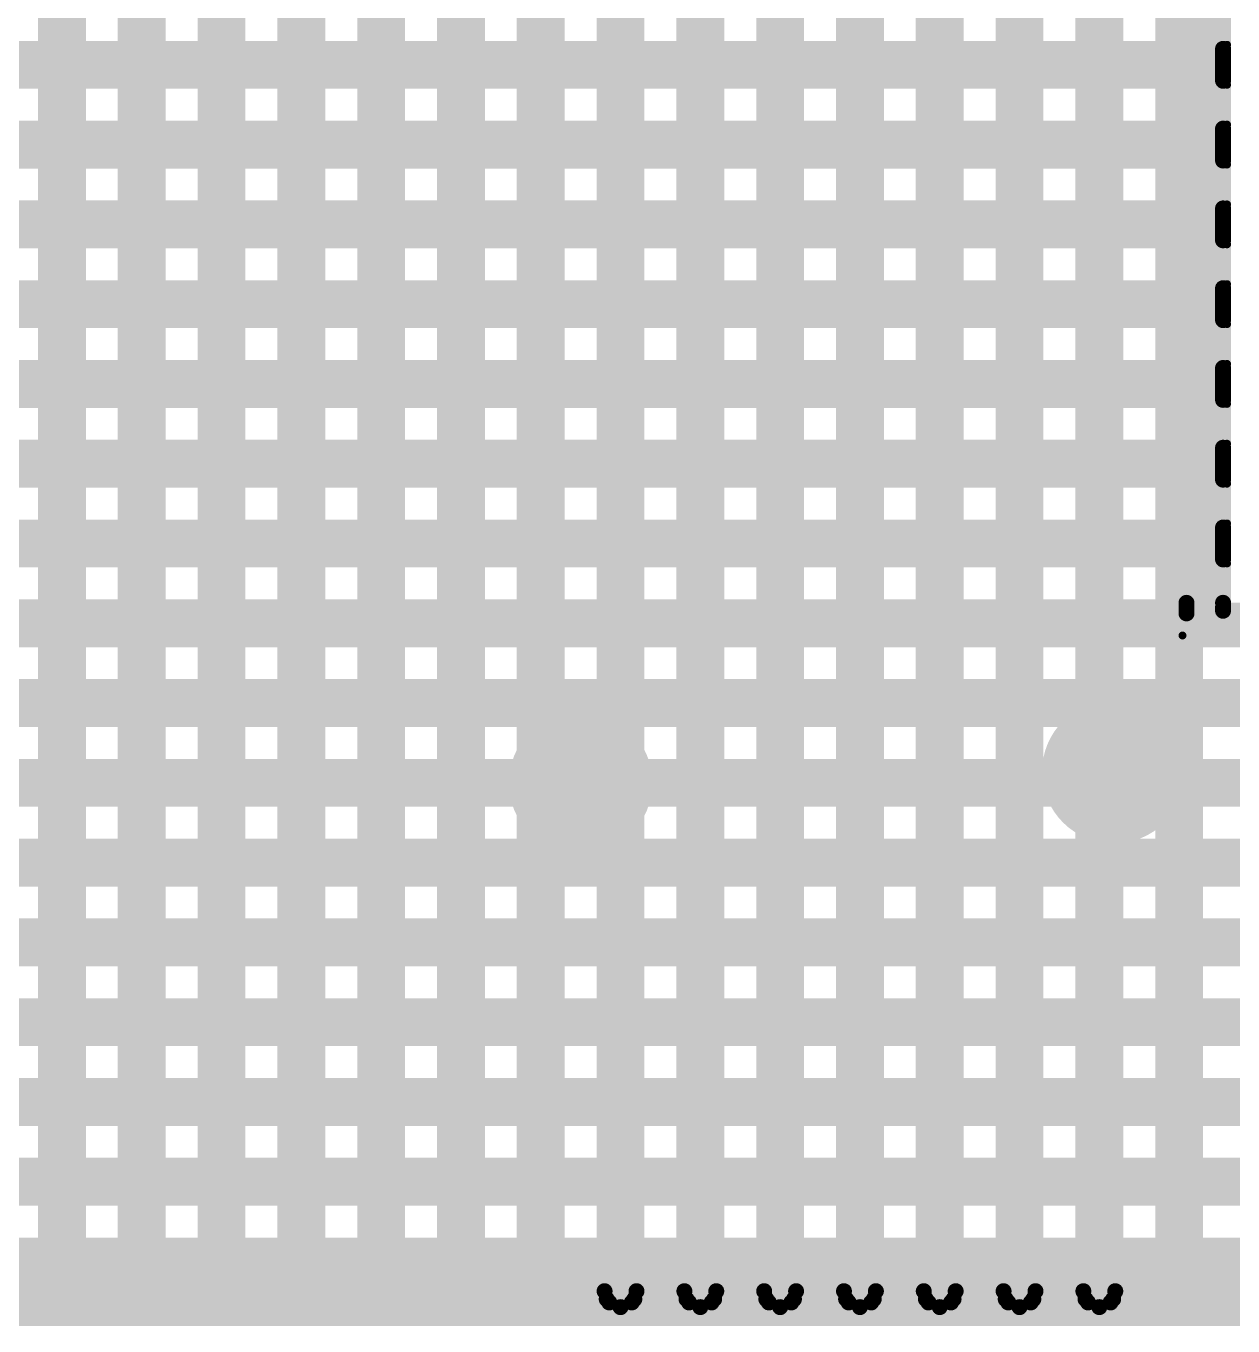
# Model space of a CAD drawing. Header units: millimetres. Extents: x 2260 to 2572, y -21 to 200.
# Drawn here: x 2333.238 to 2337.08, y 65.618 to 69.757 of the extents above; entities that cross this region are included whole.
import ezdxf

# ---------------------------------------------------------------- set-up
doc = ezdxf.new("R2010")
doc.units = ezdxf.units.MM
doc.layers.get('0').update_dxf_attribs({"lineweight": 18})
doc.layers.add('01', color=1, linetype='Continuous', lineweight=18)

# ---------------------------------------------------------------- blocks, each defined once
blk = doc.blocks.new('PAD_R1')
blk.add_lwpolyline([(0.25, 0, 0.5, 0.5, 1), (-0.25, 0, 0.5, 0.5, 1)], format="xyseb", close=True)

msp = doc.modelspace()

# ---------------------------------------------------------------- linework, layer by layer
at = {"layer": '01'}
for points in [[(2333.3522, 137.5361, 0.1524, 0.1524, 0), (2333.3522, 65.7287, 0.1524, 0.1524, 0)], [(2333.6062, 137.5361, 0.1524, 0.1524, 0), (2333.6062, 65.7287, 0.1524, 0.1524, 0)], [(2333.8602, 137.5361, 0.1524, 0.1524, 0), (2333.8602, 65.7287, 0.1524, 0.1524, 0)], [(2334.1142, 137.5361, 0.1524, 0.1524, 0), (2334.1142, 65.7287, 0.1524, 0.1524, 0)], [(2334.3682, 137.5361, 0.1524, 0.1524, 0), (2334.3682, 65.7287, 0.1524, 0.1524, 0)], [(2334.6222, 137.5361, 0.1524, 0.1524, 0), (2334.6222, 65.7287, 0.1524, 0.1524, 0)], [(2334.8762, 137.5361, 0.1524, 0.1524, 0), (2334.8762, 65.7287, 0.1524, 0.1524, 0)], [(2336.9082, 137.5361, 0.1524, 0.1524, 0), (2336.9082, 65.7287, 0.1524, 0.1524, 0)], [(2335.0667, 137.5361, 0.0254, 0.0254, 0), (2335.0667, 65.7287, 0.0254, 0.0254, 0)], [(2335.1048, 65.7287, 0.1016, 0.1016, 0), (2335.1048, 134.442, 0.1016, 0.1016, 0)], [(2335.1556, 65.7287, 0.1016, 0.1016, 0), (2335.1556, 134.442, 0.1016, 0.1016, 0)], [(2335.1937, 65.7287, 0.0254, 0.0254, 0), (2335.1937, 134.4376, 0.0254, 0.0254, 0)], [(2335.3207, 133.5185, 0.0254, 0.0254, 0), (2335.3207, 65.7287, 0.0254, 0.0254, 0)], [(2335.3588, 65.7287, 0.1016, 0.1016, 0), (2335.3588, 133.4163, 0.1016, 0.1016, 0)], [(2335.4096, 65.7287, 0.1016, 0.1016, 0), (2335.4096, 133.4163, 0.1016, 0.1016, 0)], [(2335.4477, 65.7287, 0.0254, 0.0254, 0), (2335.4477, 133.4087, 0.0254, 0.0254, 0)], [(2335.6128, 65.7287, 0.1016, 0.1016, 0), (2335.6128, 133.349, 0.1016, 0.1016, 0)], [(2335.5747, 133.358, 0.0254, 0.0254, 0), (2335.5747, 65.7287, 0.0254, 0.0254, 0)], [(2335.6636, 65.7287, 0.1016, 0.1016, 0), (2335.6636, 133.349, 0.1016, 0.1016, 0)], [(2335.8668, 65.7287, 0.1016, 0.1016, 0), (2335.8668, 133.3393, 0.1016, 0.1016, 0)], [(2335.9176, 65.7287, 0.1016, 0.1016, 0), (2335.9176, 133.3393, 0.1016, 0.1016, 0)], [(2336.1208, 65.7287, 0.1016, 0.1016, 0), (2336.1208, 133.3393, 0.1016, 0.1016, 0)], [(2336.1716, 65.7287, 0.1016, 0.1016, 0), (2336.1716, 133.3393, 0.1016, 0.1016, 0)], [(2336.3748, 65.7287, 0.1016, 0.1016, 0), (2336.3748, 133.3393, 0.1016, 0.1016, 0)], [(2336.4256, 65.7287, 0.1016, 0.1016, 0), (2336.4256, 133.3393, 0.1016, 0.1016, 0)], [(2336.6288, 65.7287, 0.1016, 0.1016, 0), (2336.6288, 133.3393, 0.1016, 0.1016, 0)], [(2336.6796, 65.7287, 0.1016, 0.1016, 0), (2336.6796, 133.3393, 0.1016, 0.1016, 0)], [(2335.7017, 65.7287, 0.0254, 0.0254, 0), (2335.7017, 133.3376, 0.0254, 0.0254, 0)], [(2335.8287, 133.3299, 0.0254, 0.0254, 0), (2335.8287, 65.7287, 0.0254, 0.0254, 0)], [(2335.9557, 65.7287, 0.0254, 0.0254, 0), (2335.9557, 133.3268, 0.0254, 0.0254, 0)], [(2336.0827, 133.3266, 0.0254, 0.0254, 0), (2336.0827, 65.7287, 0.0254, 0.0254, 0)], [(2336.2097, 65.7287, 0.0254, 0.0254, 0), (2336.2097, 133.3266, 0.0254, 0.0254, 0)], [(2336.3367, 133.3266, 0.0254, 0.0254, 0), (2336.3367, 65.7287, 0.0254, 0.0254, 0)], [(2336.4637, 65.7287, 0.0254, 0.0254, 0), (2336.4637, 133.3266, 0.0254, 0.0254, 0)], [(2336.5907, 133.3266, 0.0254, 0.0254, 0), (2336.5907, 65.7287, 0.0254, 0.0254, 0)], [(2336.7177, 65.7287, 0.0254, 0.0254, 0), (2336.7177, 133.3266, 0.0254, 0.0254, 0)], [(2336.919, 70.1346, 0.0254, 0.0254, 0), (2336.919, 67.8162, 0.0254, 0.0254, 0)], [(2336.9571, 67.9204, 0.1016, 0.1016, 0), (2336.9571, 69.8592, 0.1016, 0.1016, 0)], [(2337.0226, 67.9204, 0.1016, 0.1016, 0), (2337.0226, 69.8592, 0.1016, 0.1016, 0)], [(2337.0607, 67.9077, 0.0254, 0.0254, 0), (2337.0607, 69.8719, 0.0254, 0.0254, 0)], [(2337.048, 69.6841, 0.0508, 0.0508, 0), (2325.4264, 69.6841, 0.0508, 0.0508, 0)], [(2337.048, 69.6841, 0.0508, 0.0508, 0), (2325.4264, 69.6841, 0.0508, 0.0508, 0)], [(2337.0607, 69.6968, 0.0254, 0.0254, 0), (2325.4264, 69.6968, 0.0254, 0.0254, 0)], [(2337.048, 69.6333, 0.0508, 0.0508, 0), (2337.048, 69.6841, 0.0508, 0.0508, 0)], [(2337.0607, 69.5698, 0.0254, 0.0254, 0), (2337.0607, 69.6968, 0.0254, 0.0254, 0)], [(2337.048, 69.6587, 0.0508, 0.0508, 0), (2325.3824, 69.6587, 0.0508, 0.0508, 0)], [(2337.048, 69.6333, 0.0508, 0.0508, 0), (2325.3756, 69.6333, 0.0508, 0.0508, 0)], [(2337.048, 69.6079, 0.0508, 0.0508, 0), (2325.3824, 69.6079, 0.0508, 0.0508, 0)], [(2337.048, 69.5825, 0.0508, 0.0508, 0), (2337.048, 69.6333, 0.0508, 0.0508, 0)], [(2337.048, 69.5825, 0.0508, 0.0508, 0), (2325.4264, 69.5825, 0.0508, 0.0508, 0)], [(2325.4264, 69.5825, 0.0508, 0.0508, 0), (2337.048, 69.5825, 0.0508, 0.0508, 0)], [(2325.4264, 69.5698, 0.0254, 0.0254, 0), (2337.0607, 69.5698, 0.0254, 0.0254, 0)], [(2337.048, 69.4301, 0.0508, 0.0508, 0), (2325.4264, 69.4301, 0.0508, 0.0508, 0)], [(2337.048, 69.4301, 0.0508, 0.0508, 0), (2325.4264, 69.4301, 0.0508, 0.0508, 0)], [(2337.0607, 69.4428, 0.0254, 0.0254, 0), (2325.4264, 69.4428, 0.0254, 0.0254, 0)], [(2337.048, 69.3793, 0.0508, 0.0508, 0), (2337.048, 69.4301, 0.0508, 0.0508, 0)], [(2337.0607, 69.3158, 0.0254, 0.0254, 0), (2337.0607, 69.4428, 0.0254, 0.0254, 0)], [(2337.048, 69.4047, 0.0508, 0.0508, 0), (2325.3824, 69.4047, 0.0508, 0.0508, 0)], [(2337.048, 69.3793, 0.0508, 0.0508, 0), (2325.3756, 69.3793, 0.0508, 0.0508, 0)], [(2337.048, 69.3539, 0.0508, 0.0508, 0), (2325.3824, 69.3539, 0.0508, 0.0508, 0)], [(2337.048, 69.3285, 0.0508, 0.0508, 0), (2337.048, 69.3793, 0.0508, 0.0508, 0)], [(2337.048, 69.3285, 0.0508, 0.0508, 0), (2325.4264, 69.3285, 0.0508, 0.0508, 0)], [(2325.4264, 69.3285, 0.0508, 0.0508, 0), (2337.048, 69.3285, 0.0508, 0.0508, 0)], [(2325.4264, 69.3158, 0.0254, 0.0254, 0), (2337.0607, 69.3158, 0.0254, 0.0254, 0)], [(2337.048, 69.1507, 0.0508, 0.0508, 0), (2325.3824, 69.1507, 0.0508, 0.0508, 0)], [(2337.048, 69.1761, 0.0508, 0.0508, 0), (2325.4264, 69.1761, 0.0508, 0.0508, 0)], [(2337.048, 69.1761, 0.0508, 0.0508, 0), (2325.4264, 69.1761, 0.0508, 0.0508, 0)], [(2337.0607, 69.1888, 0.0254, 0.0254, 0), (2325.4264, 69.1888, 0.0254, 0.0254, 0)], [(2337.048, 69.1253, 0.0508, 0.0508, 0), (2337.048, 69.1761, 0.0508, 0.0508, 0)], [(2337.0607, 69.0618, 0.0254, 0.0254, 0), (2337.0607, 69.1888, 0.0254, 0.0254, 0)], [(2337.048, 69.1253, 0.0508, 0.0508, 0), (2325.3756, 69.1253, 0.0508, 0.0508, 0)], [(2337.048, 69.0999, 0.0508, 0.0508, 0), (2325.3824, 69.0999, 0.0508, 0.0508, 0)], [(2337.048, 69.0745, 0.0508, 0.0508, 0), (2337.048, 69.1253, 0.0508, 0.0508, 0)], [(2337.048, 69.0745, 0.0508, 0.0508, 0), (2325.4264, 69.0745, 0.0508, 0.0508, 0)], [(2325.4264, 69.0745, 0.0508, 0.0508, 0), (2337.048, 69.0745, 0.0508, 0.0508, 0)], [(2325.4264, 69.0618, 0.0254, 0.0254, 0), (2337.0607, 69.0618, 0.0254, 0.0254, 0)], [(2337.048, 68.8967, 0.0508, 0.0508, 0), (2325.3824, 68.8967, 0.0508, 0.0508, 0)], [(2337.048, 68.9221, 0.0508, 0.0508, 0), (2325.4264, 68.9221, 0.0508, 0.0508, 0)], [(2337.048, 68.9221, 0.0508, 0.0508, 0), (2325.4264, 68.9221, 0.0508, 0.0508, 0)], [(2337.0607, 68.9348, 0.0254, 0.0254, 0), (2325.4264, 68.9348, 0.0254, 0.0254, 0)], [(2337.048, 68.8713, 0.0508, 0.0508, 0), (2337.048, 68.9221, 0.0508, 0.0508, 0)], [(2337.0607, 68.8078, 0.0254, 0.0254, 0), (2337.0607, 68.9348, 0.0254, 0.0254, 0)], [(2337.048, 68.8713, 0.0508, 0.0508, 0), (2325.3756, 68.8713, 0.0508, 0.0508, 0)], [(2337.048, 68.8205, 0.0508, 0.0508, 0), (2337.048, 68.8713, 0.0508, 0.0508, 0)], [(2337.048, 68.8459, 0.0508, 0.0508, 0), (2325.3824, 68.8459, 0.0508, 0.0508, 0)], [(2337.048, 68.8205, 0.0508, 0.0508, 0), (2325.4264, 68.8205, 0.0508, 0.0508, 0)], [(2325.4264, 68.8205, 0.0508, 0.0508, 0), (2337.048, 68.8205, 0.0508, 0.0508, 0)], [(2325.4264, 68.8078, 0.0254, 0.0254, 0), (2337.0607, 68.8078, 0.0254, 0.0254, 0)], [(2337.048, 68.6427, 0.0508, 0.0508, 0), (2325.3824, 68.6427, 0.0508, 0.0508, 0)], [(2337.048, 68.6681, 0.0508, 0.0508, 0), (2325.4264, 68.6681, 0.0508, 0.0508, 0)], [(2337.048, 68.6681, 0.0508, 0.0508, 0), (2325.4264, 68.6681, 0.0508, 0.0508, 0)], [(2337.0607, 68.6808, 0.0254, 0.0254, 0), (2325.4264, 68.6808, 0.0254, 0.0254, 0)], [(2337.048, 68.6173, 0.0508, 0.0508, 0), (2337.048, 68.6681, 0.0508, 0.0508, 0)], [(2337.0607, 68.5538, 0.0254, 0.0254, 0), (2337.0607, 68.6808, 0.0254, 0.0254, 0)], [(2337.048, 68.6173, 0.0508, 0.0508, 0), (2325.3756, 68.6173, 0.0508, 0.0508, 0)], [(2337.048, 68.5665, 0.0508, 0.0508, 0), (2337.048, 68.6173, 0.0508, 0.0508, 0)], [(2337.048, 68.5919, 0.0508, 0.0508, 0), (2325.3824, 68.5919, 0.0508, 0.0508, 0)], [(2337.048, 68.5665, 0.0508, 0.0508, 0), (2325.4264, 68.5665, 0.0508, 0.0508, 0)], [(2325.4264, 68.5665, 0.0508, 0.0508, 0), (2337.048, 68.5665, 0.0508, 0.0508, 0)], [(2325.4264, 68.5538, 0.0254, 0.0254, 0), (2337.0607, 68.5538, 0.0254, 0.0254, 0)], [(2337.048, 68.4141, 0.0508, 0.0508, 0), (2325.4264, 68.4141, 0.0508, 0.0508, 0)], [(2337.048, 68.4141, 0.0508, 0.0508, 0), (2325.4264, 68.4141, 0.0508, 0.0508, 0)], [(2337.0607, 68.4268, 0.0254, 0.0254, 0), (2325.4264, 68.4268, 0.0254, 0.0254, 0)], [(2337.048, 68.3633, 0.0508, 0.0508, 0), (2337.048, 68.4141, 0.0508, 0.0508, 0)], [(2337.0607, 68.2998, 0.0254, 0.0254, 0), (2337.0607, 68.4268, 0.0254, 0.0254, 0)], [(2337.048, 68.3633, 0.0508, 0.0508, 0), (2325.3756, 68.3633, 0.0508, 0.0508, 0)], [(2337.048, 68.3887, 0.0508, 0.0508, 0), (2325.3824, 68.3887, 0.0508, 0.0508, 0)], [(2337.048, 68.3125, 0.0508, 0.0508, 0), (2337.048, 68.3633, 0.0508, 0.0508, 0)], [(2337.048, 68.3379, 0.0508, 0.0508, 0), (2325.3824, 68.3379, 0.0508, 0.0508, 0)], [(2337.048, 68.3125, 0.0508, 0.0508, 0), (2325.4264, 68.3125, 0.0508, 0.0508, 0)], [(2325.4264, 68.3125, 0.0508, 0.0508, 0), (2337.048, 68.3125, 0.0508, 0.0508, 0)], [(2325.4264, 68.2998, 0.0254, 0.0254, 0), (2337.0607, 68.2998, 0.0254, 0.0254, 0)], [(2337.048, 68.1601, 0.0508, 0.0508, 0), (2325.4264, 68.1601, 0.0508, 0.0508, 0)], [(2337.048, 68.1601, 0.0508, 0.0508, 0), (2325.4264, 68.1601, 0.0508, 0.0508, 0)], [(2337.0607, 68.1728, 0.0254, 0.0254, 0), (2325.4264, 68.1728, 0.0254, 0.0254, 0)], [(2337.048, 68.1093, 0.0508, 0.0508, 0), (2337.048, 68.1601, 0.0508, 0.0508, 0)], [(2337.0607, 68.0458, 0.0254, 0.0254, 0), (2337.0607, 68.1728, 0.0254, 0.0254, 0)], [(2337.048, 68.1093, 0.0508, 0.0508, 0), (2325.3756, 68.1093, 0.0508, 0.0508, 0)], [(2337.048, 68.1347, 0.0508, 0.0508, 0), (2325.3824, 68.1347, 0.0508, 0.0508, 0)], [(2337.048, 68.0585, 0.0508, 0.0508, 0), (2337.048, 68.1093, 0.0508, 0.0508, 0)], [(2337.048, 68.0839, 0.0508, 0.0508, 0), (2325.3824, 68.0839, 0.0508, 0.0508, 0)], [(2337.048, 68.0585, 0.0508, 0.0508, 0), (2325.4264, 68.0585, 0.0508, 0.0508, 0)], [(2325.4264, 68.0585, 0.0508, 0.0508, 0), (2337.048, 68.0585, 0.0508, 0.0508, 0)], [(2325.4264, 68.0458, 0.0254, 0.0254, 0), (2337.0607, 68.0458, 0.0254, 0.0254, 0)], [(2337.048, 67.9061, 0.0508, 0.0508, 0), (2325.4264, 67.9061, 0.0508, 0.0508, 0)], [(2337.0607, 67.9188, 0.0254, 0.0254, 0), (2325.4264, 67.9188, 0.0254, 0.0254, 0)], [(2337.048, 67.9204, 0.0508, 0.0508, 0), (2336.9317, 67.9204, 0.0508, 0.0508, 0)], [(2336.9317, 67.9204, 0.0508, 0.0508, 0), (2336.9317, 67.8867, 0.0508, 0.0508, 0)], [(2337.048, 67.895, 0.0508, 0.0508, 0), (2337.048, 67.9061, 0.0508, 0.0508, 0)], [(2337.0607, 67.9077, 0.0254, 0.0254, 0), (2337.0607, 67.9188, 0.0254, 0.0254, 0)], [(2350.5249, 67.8553, 0.0508, 0.0508, 0), (2325.3756, 67.8553, 0.0508, 0.0508, 0)], [(2339.3745, 67.8867, 0.0508, 0.0508, 0), (2325.3859, 67.8867, 0.0508, 0.0508, 0)], [(2342.4236, 67.8613, 0.0508, 0.0508, 0), (2336.9063, 67.8613, 0.0508, 0.0508, 0)], [(2339.3745, 67.8867, 0.0508, 0.0508, 0), (2336.9317, 67.8867, 0.0508, 0.0508, 0)], [(2338.4757, 67.895, 0.0508, 0.0508, 0), (2337.048, 67.895, 0.0508, 0.0508, 0)], [(2338.4757, 67.895, 0.0508, 0.0508, 0), (2337.048, 67.895, 0.0508, 0.0508, 0)], [(2338.463, 67.9077, 0.0254, 0.0254, 0), (2337.0607, 67.9077, 0.0254, 0.0254, 0)], [(2338.463, 67.9077, 0.0254, 0.0254, 0), (2337.0607, 67.9077, 0.0254, 0.0254, 0)], [(2350.5181, 67.8299, 0.0508, 0.0508, 0), (2325.3824, 67.8299, 0.0508, 0.0508, 0)], [(2342.4236, 67.8289, 0.0508, 0.0508, 0), (2336.9063, 67.8289, 0.0508, 0.0508, 0)], [(2350.4741, 67.8045, 0.0508, 0.0508, 0), (2325.4264, 67.8045, 0.0508, 0.0508, 0)], [(2325.4264, 67.8045, 0.0508, 0.0508, 0), (2350.4741, 67.8045, 0.0508, 0.0508, 0)], [(2325.4264, 67.7918, 0.0254, 0.0254, 0), (2350.4741, 67.7918, 0.0254, 0.0254, 0)], [(2336.919, 67.8162, 0.0254, 0.0254, 0), (2342.4109, 67.8162, 0.0254, 0.0254, 0)], [(2350.4741, 67.6013, 0.1524, 0.1524, 0), (2325.4264, 67.6013, 0.1524, 0.1524, 0)], [(2350.4741, 67.3473, 0.1524, 0.1524, 0), (2325.4264, 67.3473, 0.1524, 0.1524, 0)], [(2350.4741, 67.0933, 0.1524, 0.1524, 0), (2325.4264, 67.0933, 0.1524, 0.1524, 0)], [(2350.4741, 66.8393, 0.1524, 0.1524, 0), (2325.4264, 66.8393, 0.1524, 0.1524, 0)], [(2350.4741, 66.5853, 0.1524, 0.1524, 0), (2325.4264, 66.5853, 0.1524, 0.1524, 0)], [(2350.4741, 66.3313, 0.1524, 0.1524, 0), (2325.4264, 66.3313, 0.1524, 0.1524, 0)], [(2350.4741, 66.0773, 0.1524, 0.1524, 0), (2325.4264, 66.0773, 0.1524, 0.1524, 0)], [(2350.4741, 65.8233, 0.1524, 0.1524, 0), (2325.4264, 65.8233, 0.1524, 0.1524, 0)], [(2325.4299, 65.694, 0.1524, 0.1524, 0), (2350.479, 65.694, 0.1524, 0.1524, 0)], [(2335.181, 65.7287, 0.0508, 0.0508, 0), (2335.0794, 65.7287, 0.0508, 0.0508, 0)], [(2335.0794, 65.7287, 0.0508, 0.0508, 0), (2335.0943, 65.6928, 0.0508, 0.0508, 0)], [(2335.0667, 65.7287, 0.0254, 0.0254, 0), (2335.0853, 65.6838, 0.0254, 0.0254, 0)], [(2335.1742, 65.7033, 0.0508, 0.0508, 0), (2335.0862, 65.7033, 0.0508, 0.0508, 0)], [(2335.1661, 65.6928, 0.0508, 0.0508, 0), (2335.181, 65.7287, 0.0508, 0.0508, 0)], [(2335.1751, 65.6838, 0.0254, 0.0254, 0), (2335.1937, 65.7287, 0.0254, 0.0254, 0)], [(2335.435, 65.7287, 0.0508, 0.0508, 0), (2335.3334, 65.7287, 0.0508, 0.0508, 0)], [(2335.3334, 65.7287, 0.0508, 0.0508, 0), (2335.3483, 65.6928, 0.0508, 0.0508, 0)], [(2335.3207, 65.7287, 0.0254, 0.0254, 0), (2335.3393, 65.6838, 0.0254, 0.0254, 0)], [(2335.4282, 65.7033, 0.0508, 0.0508, 0), (2335.3402, 65.7033, 0.0508, 0.0508, 0)], [(2335.4201, 65.6928, 0.0508, 0.0508, 0), (2335.435, 65.7287, 0.0508, 0.0508, 0)], [(2335.4291, 65.6838, 0.0254, 0.0254, 0), (2335.4477, 65.7287, 0.0254, 0.0254, 0)], [(2335.689, 65.7287, 0.0508, 0.0508, 0), (2335.5874, 65.7287, 0.0508, 0.0508, 0)], [(2335.5874, 65.7287, 0.0508, 0.0508, 0), (2335.6023, 65.6928, 0.0508, 0.0508, 0)], [(2335.5747, 65.7287, 0.0254, 0.0254, 0), (2335.5933, 65.6838, 0.0254, 0.0254, 0)], [(2335.6822, 65.7033, 0.0508, 0.0508, 0), (2335.5942, 65.7033, 0.0508, 0.0508, 0)], [(2335.6741, 65.6928, 0.0508, 0.0508, 0), (2335.689, 65.7287, 0.0508, 0.0508, 0)], [(2335.6831, 65.6838, 0.0254, 0.0254, 0), (2335.7017, 65.7287, 0.0254, 0.0254, 0)], [(2335.943, 65.7287, 0.0508, 0.0508, 0), (2335.8414, 65.7287, 0.0508, 0.0508, 0)], [(2335.8414, 65.7287, 0.0508, 0.0508, 0), (2335.8563, 65.6928, 0.0508, 0.0508, 0)], [(2335.8287, 65.7287, 0.0254, 0.0254, 0), (2335.8473, 65.6838, 0.0254, 0.0254, 0)], [(2335.9362, 65.7033, 0.0508, 0.0508, 0), (2335.8482, 65.7033, 0.0508, 0.0508, 0)], [(2335.9281, 65.6928, 0.0508, 0.0508, 0), (2335.943, 65.7287, 0.0508, 0.0508, 0)], [(2335.9371, 65.6838, 0.0254, 0.0254, 0), (2335.9557, 65.7287, 0.0254, 0.0254, 0)], [(2336.197, 65.7287, 0.0508, 0.0508, 0), (2336.0954, 65.7287, 0.0508, 0.0508, 0)], [(2336.0954, 65.7287, 0.0508, 0.0508, 0), (2336.1103, 65.6928, 0.0508, 0.0508, 0)], [(2336.0827, 65.7287, 0.0254, 0.0254, 0), (2336.1013, 65.6838, 0.0254, 0.0254, 0)], [(2336.1902, 65.7033, 0.0508, 0.0508, 0), (2336.1022, 65.7033, 0.0508, 0.0508, 0)], [(2336.1821, 65.6928, 0.0508, 0.0508, 0), (2336.197, 65.7287, 0.0508, 0.0508, 0)], [(2336.1911, 65.6838, 0.0254, 0.0254, 0), (2336.2097, 65.7287, 0.0254, 0.0254, 0)], [(2336.451, 65.7287, 0.0508, 0.0508, 0), (2336.3494, 65.7287, 0.0508, 0.0508, 0)], [(2336.3494, 65.7287, 0.0508, 0.0508, 0), (2336.3643, 65.6928, 0.0508, 0.0508, 0)], [(2336.3367, 65.7287, 0.0254, 0.0254, 0), (2336.3553, 65.6838, 0.0254, 0.0254, 0)], [(2336.4442, 65.7033, 0.0508, 0.0508, 0), (2336.3562, 65.7033, 0.0508, 0.0508, 0)], [(2336.4361, 65.6928, 0.0508, 0.0508, 0), (2336.451, 65.7287, 0.0508, 0.0508, 0)], [(2336.4451, 65.6838, 0.0254, 0.0254, 0), (2336.4637, 65.7287, 0.0254, 0.0254, 0)], [(2336.705, 65.7287, 0.0508, 0.0508, 0), (2336.6034, 65.7287, 0.0508, 0.0508, 0)], [(2336.6034, 65.7287, 0.0508, 0.0508, 0), (2336.6183, 65.6928, 0.0508, 0.0508, 0)], [(2336.5907, 65.7287, 0.0254, 0.0254, 0), (2336.6093, 65.6838, 0.0254, 0.0254, 0)], [(2336.6982, 65.7033, 0.0508, 0.0508, 0), (2336.6102, 65.7033, 0.0508, 0.0508, 0)], [(2336.6901, 65.6928, 0.0508, 0.0508, 0), (2336.705, 65.7287, 0.0508, 0.0508, 0)], [(2336.6991, 65.6838, 0.0254, 0.0254, 0), (2336.7177, 65.7287, 0.0254, 0.0254, 0)], [(2335.0943, 65.6928, 0.0508, 0.0508, 0), (2335.1302, 65.6779, 0.0508, 0.0508, 0)], [(2335.0853, 65.6838, 0.0254, 0.0254, 0), (2335.1302, 65.6652, 0.0254, 0.0254, 0)], [(2335.1302, 65.6779, 0.0508, 0.0508, 0), (2335.1661, 65.6928, 0.0508, 0.0508, 0)], [(2335.1302, 65.6652, 0.0254, 0.0254, 0), (2335.1751, 65.6838, 0.0254, 0.0254, 0)], [(2335.3483, 65.6928, 0.0508, 0.0508, 0), (2335.3842, 65.6779, 0.0508, 0.0508, 0)], [(2335.3393, 65.6838, 0.0254, 0.0254, 0), (2335.3842, 65.6652, 0.0254, 0.0254, 0)], [(2335.3842, 65.6779, 0.0508, 0.0508, 0), (2335.4201, 65.6928, 0.0508, 0.0508, 0)], [(2335.3842, 65.6652, 0.0254, 0.0254, 0), (2335.4291, 65.6838, 0.0254, 0.0254, 0)], [(2335.6023, 65.6928, 0.0508, 0.0508, 0), (2335.6382, 65.6779, 0.0508, 0.0508, 0)], [(2335.5933, 65.6838, 0.0254, 0.0254, 0), (2335.6382, 65.6652, 0.0254, 0.0254, 0)], [(2335.6382, 65.6779, 0.0508, 0.0508, 0), (2335.6741, 65.6928, 0.0508, 0.0508, 0)], [(2335.6382, 65.6652, 0.0254, 0.0254, 0), (2335.6831, 65.6838, 0.0254, 0.0254, 0)], [(2335.8563, 65.6928, 0.0508, 0.0508, 0), (2335.8922, 65.6779, 0.0508, 0.0508, 0)], [(2335.8473, 65.6838, 0.0254, 0.0254, 0), (2335.8922, 65.6652, 0.0254, 0.0254, 0)], [(2335.8922, 65.6779, 0.0508, 0.0508, 0), (2335.9281, 65.6928, 0.0508, 0.0508, 0)], [(2335.8922, 65.6652, 0.0254, 0.0254, 0), (2335.9371, 65.6838, 0.0254, 0.0254, 0)], [(2336.1103, 65.6928, 0.0508, 0.0508, 0), (2336.1462, 65.6779, 0.0508, 0.0508, 0)], [(2336.1013, 65.6838, 0.0254, 0.0254, 0), (2336.1462, 65.6652, 0.0254, 0.0254, 0)], [(2336.1462, 65.6779, 0.0508, 0.0508, 0), (2336.1821, 65.6928, 0.0508, 0.0508, 0)], [(2336.1462, 65.6652, 0.0254, 0.0254, 0), (2336.1911, 65.6838, 0.0254, 0.0254, 0)], [(2336.3643, 65.6928, 0.0508, 0.0508, 0), (2336.4002, 65.6779, 0.0508, 0.0508, 0)], [(2336.3553, 65.6838, 0.0254, 0.0254, 0), (2336.4002, 65.6652, 0.0254, 0.0254, 0)], [(2336.4002, 65.6779, 0.0508, 0.0508, 0), (2336.4361, 65.6928, 0.0508, 0.0508, 0)], [(2336.4002, 65.6652, 0.0254, 0.0254, 0), (2336.4451, 65.6838, 0.0254, 0.0254, 0)], [(2336.6183, 65.6928, 0.0508, 0.0508, 0), (2336.6542, 65.6779, 0.0508, 0.0508, 0)], [(2336.6093, 65.6838, 0.0254, 0.0254, 0), (2336.6542, 65.6652, 0.0254, 0.0254, 0)], [(2336.6542, 65.6779, 0.0508, 0.0508, 0), (2336.6901, 65.6928, 0.0508, 0.0508, 0)], [(2336.6542, 65.6652, 0.0254, 0.0254, 0), (2336.6991, 65.6838, 0.0254, 0.0254, 0)]]:
    msp.add_lwpolyline(points, format="xyseb", dxfattribs=at)

# ---------------------------------------------------------------- block references
for p, xscale, yscale in [((2337.048, 69.6841), -0.0508, 0.0508), ((2337.048, 69.6841), -0.0508, 0.0508), ((2337.048, 69.6841), -0.0508, 0.0508), ((2337.0607, 69.6968), -0.0254, 0.0254), ((2337.0607, 69.6968), -0.0254, 0.0254), ((2337.048, 69.6587), -0.0508, 0.0508), ((2337.048, 69.6333), -0.0508, 0.0508), ((2337.048, 69.6333), -0.0508, 0.0508), ((2337.048, 69.6333), -0.0508, 0.0508), ((2337.048, 69.6079), -0.0508, 0.0508), ((2337.048, 69.5825), -0.0508, 0.0508), ((2337.048, 69.5825), -0.0508, 0.0508), ((2337.048, 69.5825), -0.0508, 0.0508), ((2337.0607, 69.5698), -0.0254, 0.0254), ((2337.0607, 69.5698), -0.0254, 0.0254), ((2337.048, 69.4301), -0.0508, 0.0508), ((2337.048, 69.4301), -0.0508, 0.0508), ((2337.048, 69.4301), -0.0508, 0.0508), ((2337.0607, 69.4428), -0.0254, 0.0254), ((2337.0607, 69.4428), -0.0254, 0.0254), ((2337.048, 69.4047), -0.0508, 0.0508), ((2337.048, 69.3793), -0.0508, 0.0508), ((2337.048, 69.3793), -0.0508, 0.0508), ((2337.048, 69.3793), -0.0508, 0.0508), ((2337.048, 69.3539), -0.0508, 0.0508), ((2337.048, 69.3285), -0.0508, 0.0508), ((2337.048, 69.3285), -0.0508, 0.0508), ((2337.048, 69.3285), -0.0508, 0.0508), ((2337.0607, 69.3158), -0.0254, 0.0254), ((2337.0607, 69.3158), -0.0254, 0.0254), ((2337.048, 69.1761), -0.0508, 0.0508), ((2337.048, 69.1761), -0.0508, 0.0508), ((2337.048, 69.1761), -0.0508, 0.0508), ((2337.048, 69.1507), -0.0508, 0.0508), ((2337.0607, 69.1888), -0.0254, 0.0254), ((2337.0607, 69.1888), -0.0254, 0.0254), ((2337.048, 69.1253), -0.0508, 0.0508), ((2337.048, 69.1253), -0.0508, 0.0508), ((2337.048, 69.1253), -0.0508, 0.0508), ((2337.048, 69.0999), -0.0508, 0.0508), ((2337.048, 69.0745), -0.0508, 0.0508), ((2337.048, 69.0745), -0.0508, 0.0508), ((2337.048, 69.0745), -0.0508, 0.0508), ((2337.0607, 69.0618), -0.0254, 0.0254), ((2337.0607, 69.0618), -0.0254, 0.0254), ((2337.048, 68.9221), -0.0508, 0.0508), ((2337.048, 68.9221), -0.0508, 0.0508), ((2337.048, 68.9221), -0.0508, 0.0508), ((2337.048, 68.8967), -0.0508, 0.0508), ((2337.0607, 68.9348), -0.0254, 0.0254), ((2337.0607, 68.9348), -0.0254, 0.0254), ((2337.048, 68.8713), -0.0508, 0.0508), ((2337.048, 68.8713), -0.0508, 0.0508), ((2337.048, 68.8713), -0.0508, 0.0508), ((2337.048, 68.8459), -0.0508, 0.0508), ((2337.048, 68.8205), -0.0508, 0.0508), ((2337.048, 68.8205), -0.0508, 0.0508), ((2337.048, 68.8205), -0.0508, 0.0508), ((2337.0607, 68.8078), -0.0254, 0.0254), ((2337.0607, 68.8078), -0.0254, 0.0254), ((2337.048, 68.6681), -0.0508, 0.0508), ((2337.048, 68.6681), -0.0508, 0.0508), ((2337.048, 68.6681), -0.0508, 0.0508), ((2337.048, 68.6427), -0.0508, 0.0508), ((2337.0607, 68.6808), -0.0254, 0.0254), ((2337.0607, 68.6808), -0.0254, 0.0254), ((2337.048, 68.6173), -0.0508, 0.0508), ((2337.048, 68.6173), -0.0508, 0.0508), ((2337.048, 68.6173), -0.0508, 0.0508), ((2337.048, 68.5919), -0.0508, 0.0508), ((2337.048, 68.5665), -0.0508, 0.0508), ((2337.048, 68.5665), -0.0508, 0.0508), ((2337.048, 68.5665), -0.0508, 0.0508), ((2337.0607, 68.5538), -0.0254, 0.0254), ((2337.0607, 68.5538), -0.0254, 0.0254), ((2337.048, 68.4141), -0.0508, 0.0508), ((2337.048, 68.4141), -0.0508, 0.0508), ((2337.048, 68.4141), -0.0508, 0.0508), ((2337.0607, 68.4268), -0.0254, 0.0254), ((2337.0607, 68.4268), -0.0254, 0.0254), ((2337.048, 68.3887), -0.0508, 0.0508), ((2337.048, 68.3633), -0.0508, 0.0508), ((2337.048, 68.3633), -0.0508, 0.0508), ((2337.048, 68.3633), -0.0508, 0.0508), ((2337.048, 68.3379), -0.0508, 0.0508), ((2337.048, 68.3125), -0.0508, 0.0508), ((2337.048, 68.3125), -0.0508, 0.0508), ((2337.048, 68.3125), -0.0508, 0.0508), ((2337.0607, 68.2998), -0.0254, 0.0254), ((2337.0607, 68.2998), -0.0254, 0.0254), ((2337.048, 68.1601), -0.0508, 0.0508), ((2337.048, 68.1601), -0.0508, 0.0508), ((2337.048, 68.1601), -0.0508, 0.0508), ((2337.0607, 68.1728), -0.0254, 0.0254), ((2337.0607, 68.1728), -0.0254, 0.0254), ((2337.048, 68.1347), -0.0508, 0.0508), ((2337.048, 68.1093), -0.0508, 0.0508), ((2337.048, 68.1093), -0.0508, 0.0508), ((2337.048, 68.1093), -0.0508, 0.0508), ((2337.048, 68.0839), -0.0508, 0.0508), ((2337.048, 68.0585), -0.0508, 0.0508), ((2337.048, 68.0585), -0.0508, 0.0508), ((2337.048, 68.0585), -0.0508, 0.0508), ((2337.0607, 68.0458), -0.0254, 0.0254), ((2337.0607, 68.0458), -0.0254, 0.0254), ((2336.9317, 67.9204), -0.0508, 0.0508), ((2336.9317, 67.9204), -0.0508, 0.0508), ((2337.048, 67.9204), -0.0508, 0.0508), ((2337.048, 67.9061), -0.0508, 0.0508), ((2337.048, 67.9061), -0.0508, 0.0508), ((2337.0607, 67.9188), -0.0254, 0.0254), ((2337.0607, 67.9188), -0.0254, 0.0254), ((2336.9317, 67.8867), -0.0508, 0.0508), ((2336.9317, 67.8867), -0.0508, 0.0508), ((2337.048, 67.895), -0.0508, 0.0508), ((2337.048, 67.895), -0.0508, 0.0508), ((2337.048, 67.895), -0.0508, 0.0508), ((2337.0607, 67.9077), -0.0254, 0.0254), ((2337.0607, 67.9077), -0.0254, 0.0254), ((2337.0607, 67.9077), -0.0254, 0.0254), ((2337.0607, 67.9077), -0.0254, 0.0254), ((2336.919, 67.8162), -0.0254, 0.0254), ((2336.919, 67.8162), -0.0254, 0.0254), ((2336.7002, 67.3824), -0.456945, 0.456945), ((2335.0032, 67.3473), -0.456945, 0.456945), ((2333.3522, 65.7287), -0.1524, 0.1524), ((2333.6062, 65.7287), -0.1524, 0.1524), ((2333.8602, 65.7287), -0.1524, 0.1524), ((2334.1142, 65.7287), -0.1524, 0.1524), ((2334.3682, 65.7287), -0.1524, 0.1524), ((2334.6222, 65.7287), -0.1524, 0.1524), ((2334.8762, 65.7287), -0.1524, 0.1524), ((2336.9082, 65.7287), -0.1524, 0.1524), ((2335.0794, 65.7287), -0.0508, 0.0508), ((2335.0794, 65.7287), -0.0508, 0.0508), ((2335.0667, 65.7287), -0.0254, 0.0254), ((2335.0667, 65.7287), -0.0254, 0.0254), ((2335.0862, 65.7033), -0.0508, 0.0508), ((2335.1742, 65.7033), -0.0508, 0.0508), ((2335.181, 65.7287), -0.0508, 0.0508), ((2335.181, 65.7287), -0.0508, 0.0508), ((2335.1937, 65.7287), -0.0254, 0.0254), ((2335.1937, 65.7287), -0.0254, 0.0254), ((2335.3334, 65.7287), -0.0508, 0.0508), ((2335.3334, 65.7287), -0.0508, 0.0508), ((2335.3207, 65.7287), -0.0254, 0.0254), ((2335.3207, 65.7287), -0.0254, 0.0254), ((2335.3402, 65.7033), -0.0508, 0.0508), ((2335.4282, 65.7033), -0.0508, 0.0508), ((2335.435, 65.7287), -0.0508, 0.0508), ((2335.435, 65.7287), -0.0508, 0.0508), ((2335.4477, 65.7287), -0.0254, 0.0254), ((2335.4477, 65.7287), -0.0254, 0.0254), ((2335.5874, 65.7287), -0.0508, 0.0508), ((2335.5874, 65.7287), -0.0508, 0.0508), ((2335.5747, 65.7287), -0.0254, 0.0254), ((2335.5747, 65.7287), -0.0254, 0.0254), ((2335.5942, 65.7033), -0.0508, 0.0508), ((2335.6822, 65.7033), -0.0508, 0.0508), ((2335.689, 65.7287), -0.0508, 0.0508), ((2335.689, 65.7287), -0.0508, 0.0508), ((2335.7017, 65.7287), -0.0254, 0.0254), ((2335.7017, 65.7287), -0.0254, 0.0254), ((2335.8414, 65.7287), -0.0508, 0.0508), ((2335.8414, 65.7287), -0.0508, 0.0508), ((2335.8287, 65.7287), -0.0254, 0.0254), ((2335.8287, 65.7287), -0.0254, 0.0254), ((2335.8482, 65.7033), -0.0508, 0.0508), ((2335.9362, 65.7033), -0.0508, 0.0508), ((2335.943, 65.7287), -0.0508, 0.0508), ((2335.943, 65.7287), -0.0508, 0.0508), ((2335.9557, 65.7287), -0.0254, 0.0254), ((2335.9557, 65.7287), -0.0254, 0.0254), ((2336.0954, 65.7287), -0.0508, 0.0508), ((2336.0954, 65.7287), -0.0508, 0.0508), ((2336.0827, 65.7287), -0.0254, 0.0254), ((2336.0827, 65.7287), -0.0254, 0.0254), ((2336.1022, 65.7033), -0.0508, 0.0508), ((2336.1902, 65.7033), -0.0508, 0.0508), ((2336.197, 65.7287), -0.0508, 0.0508), ((2336.197, 65.7287), -0.0508, 0.0508), ((2336.2097, 65.7287), -0.0254, 0.0254), ((2336.2097, 65.7287), -0.0254, 0.0254), ((2336.3494, 65.7287), -0.0508, 0.0508), ((2336.3494, 65.7287), -0.0508, 0.0508), ((2336.3367, 65.7287), -0.0254, 0.0254), ((2336.3367, 65.7287), -0.0254, 0.0254), ((2336.3562, 65.7033), -0.0508, 0.0508), ((2336.4442, 65.7033), -0.0508, 0.0508), ((2336.451, 65.7287), -0.0508, 0.0508), ((2336.451, 65.7287), -0.0508, 0.0508), ((2336.4637, 65.7287), -0.0254, 0.0254), ((2336.4637, 65.7287), -0.0254, 0.0254), ((2336.6034, 65.7287), -0.0508, 0.0508), ((2336.6034, 65.7287), -0.0508, 0.0508), ((2336.5907, 65.7287), -0.0254, 0.0254), ((2336.5907, 65.7287), -0.0254, 0.0254), ((2336.6102, 65.7033), -0.0508, 0.0508), ((2336.6982, 65.7033), -0.0508, 0.0508), ((2336.705, 65.7287), -0.0508, 0.0508), ((2336.705, 65.7287), -0.0508, 0.0508), ((2336.7177, 65.7287), -0.0254, 0.0254), ((2336.7177, 65.7287), -0.0254, 0.0254), ((2335.0943, 65.6928), -0.0508, 0.0508), ((2335.0943, 65.6928), -0.0508, 0.0508), ((2335.0853, 65.6838), -0.0254, 0.0254), ((2335.0853, 65.6838), -0.0254, 0.0254), ((2335.1302, 65.6779), -0.0508, 0.0508), ((2335.1302, 65.6779), -0.0508, 0.0508), ((2335.1302, 65.6779), -0.0508, 0.0508), ((2335.1661, 65.6928), -0.0508, 0.0508), ((2335.1661, 65.6928), -0.0508, 0.0508), ((2335.1751, 65.6838), -0.0254, 0.0254), ((2335.1751, 65.6838), -0.0254, 0.0254), ((2335.3483, 65.6928), -0.0508, 0.0508), ((2335.3483, 65.6928), -0.0508, 0.0508), ((2335.3393, 65.6838), -0.0254, 0.0254), ((2335.3393, 65.6838), -0.0254, 0.0254), ((2335.3842, 65.6779), -0.0508, 0.0508), ((2335.3842, 65.6779), -0.0508, 0.0508), ((2335.3842, 65.6779), -0.0508, 0.0508), ((2335.4201, 65.6928), -0.0508, 0.0508), ((2335.4201, 65.6928), -0.0508, 0.0508), ((2335.4291, 65.6838), -0.0254, 0.0254), ((2335.4291, 65.6838), -0.0254, 0.0254), ((2335.6023, 65.6928), -0.0508, 0.0508), ((2335.6023, 65.6928), -0.0508, 0.0508), ((2335.5933, 65.6838), -0.0254, 0.0254), ((2335.5933, 65.6838), -0.0254, 0.0254), ((2335.6382, 65.6779), -0.0508, 0.0508), ((2335.6382, 65.6779), -0.0508, 0.0508), ((2335.6382, 65.6779), -0.0508, 0.0508), ((2335.6741, 65.6928), -0.0508, 0.0508), ((2335.6741, 65.6928), -0.0508, 0.0508), ((2335.6831, 65.6838), -0.0254, 0.0254), ((2335.6831, 65.6838), -0.0254, 0.0254), ((2335.8563, 65.6928), -0.0508, 0.0508), ((2335.8563, 65.6928), -0.0508, 0.0508), ((2335.8473, 65.6838), -0.0254, 0.0254), ((2335.8473, 65.6838), -0.0254, 0.0254), ((2335.8922, 65.6779), -0.0508, 0.0508), ((2335.8922, 65.6779), -0.0508, 0.0508), ((2335.8922, 65.6779), -0.0508, 0.0508), ((2335.9281, 65.6928), -0.0508, 0.0508), ((2335.9281, 65.6928), -0.0508, 0.0508), ((2335.9371, 65.6838), -0.0254, 0.0254), ((2335.9371, 65.6838), -0.0254, 0.0254), ((2336.1103, 65.6928), -0.0508, 0.0508), ((2336.1103, 65.6928), -0.0508, 0.0508), ((2336.1013, 65.6838), -0.0254, 0.0254), ((2336.1013, 65.6838), -0.0254, 0.0254), ((2336.1462, 65.6779), -0.0508, 0.0508), ((2336.1462, 65.6779), -0.0508, 0.0508), ((2336.1462, 65.6779), -0.0508, 0.0508), ((2336.1821, 65.6928), -0.0508, 0.0508), ((2336.1821, 65.6928), -0.0508, 0.0508), ((2336.1911, 65.6838), -0.0254, 0.0254), ((2336.1911, 65.6838), -0.0254, 0.0254), ((2336.3643, 65.6928), -0.0508, 0.0508), ((2336.3643, 65.6928), -0.0508, 0.0508), ((2336.3553, 65.6838), -0.0254, 0.0254), ((2336.3553, 65.6838), -0.0254, 0.0254), ((2336.4002, 65.6779), -0.0508, 0.0508), ((2336.4002, 65.6779), -0.0508, 0.0508), ((2336.4002, 65.6779), -0.0508, 0.0508), ((2336.4361, 65.6928), -0.0508, 0.0508), ((2336.4361, 65.6928), -0.0508, 0.0508), ((2336.4451, 65.6838), -0.0254, 0.0254), ((2336.4451, 65.6838), -0.0254, 0.0254), ((2336.6183, 65.6928), -0.0508, 0.0508), ((2336.6183, 65.6928), -0.0508, 0.0508), ((2336.6093, 65.6838), -0.0254, 0.0254), ((2336.6093, 65.6838), -0.0254, 0.0254), ((2336.6542, 65.6779), -0.0508, 0.0508), ((2336.6542, 65.6779), -0.0508, 0.0508), ((2336.6542, 65.6779), -0.0508, 0.0508), ((2336.6901, 65.6928), -0.0508, 0.0508), ((2336.6901, 65.6928), -0.0508, 0.0508), ((2336.6991, 65.6838), -0.0254, 0.0254), ((2336.6991, 65.6838), -0.0254, 0.0254), ((2335.1302, 65.6652), -0.0254, 0.0254), ((2335.1302, 65.6652), -0.0254, 0.0254), ((2335.3842, 65.6652), -0.0254, 0.0254), ((2335.3842, 65.6652), -0.0254, 0.0254), ((2335.6382, 65.6652), -0.0254, 0.0254), ((2335.6382, 65.6652), -0.0254, 0.0254), ((2335.8922, 65.6652), -0.0254, 0.0254), ((2335.8922, 65.6652), -0.0254, 0.0254), ((2336.1462, 65.6652), -0.0254, 0.0254), ((2336.1462, 65.6652), -0.0254, 0.0254), ((2336.4002, 65.6652), -0.0254, 0.0254), ((2336.4002, 65.6652), -0.0254, 0.0254), ((2336.6542, 65.6652), -0.0254, 0.0254), ((2336.6542, 65.6652), -0.0254, 0.0254)]:
    msp.add_blockref('PAD_R1', p, dxfattribs=dict(at, xscale=xscale, yscale=yscale))

doc.saveas('drawing.dxf')
